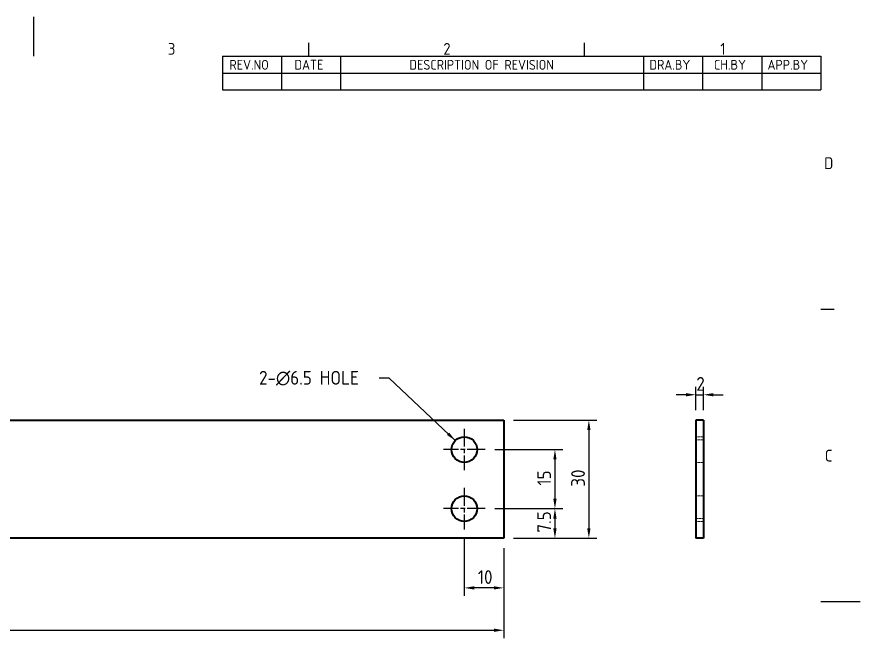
# Model space of a CAD drawing. Header units: millimetres. Extents: x 0 to 420, y 0 to 297.
# Drawn here: x 205.8 to 420, y 139.3 to 297 of the extents above; entities that cross this region are included whole.
import ezdxf

# ---------------------------------------------------------------- set-up
doc = ezdxf.new("R2010")
doc.units = ezdxf.units.MM
doc.linetypes.add('CHAIN', pattern=[0.35429999999999995, 0.2362, -0.0295, 0.0591, -0.0295])
doc.linetypes.add('DASHED', pattern=[0.2067, 0.1654, -0.0413])
doc.layers.get('0').update_dxf_attribs({"color": 3, "lineweight": 25})
for name, color, linetype, lineweight in [('가려진 것(ISO)', 2, 'DASHED', 18), ('가시적인 것(ISO)', 3, 'Continuous', 40), ('경계(ISO)', 7, 'Continuous', 25), ('기호(ISO)', 5, 'Continuous', 25), ('중심 표식(ISO)', 1, 'Continuous', 25), ('치수(ISO)', 2, 'Continuous', 25)]:
    doc.layers.add(name, color=color, linetype=linetype, lineweight=lineweight)
doc.styles.add('ISO ProportionalPSTEK', font='isocp.shx')
doc.styles.add('문자 텍스트_PSTEK_POSCO', font='isocp.shx')
doc.styles.add('치수 텍스트_PSTEK_POSCO', font='isocp.shx')
doc.dimstyles.new('치수_PSTEK_POSCO', dxfattribs={"dimtxt": 3.5, "dimasz": 2.5, "dimexe": 2, "dimexo": 2.5, "dimgap": 1, "dimtad": 1, "dimrnd": 1e-08, "dimdsep": 46, "dimtxsty": '치수 텍스트_PSTEK_POSCO', "dimcen": 0.09, "dimdle": 10, "dimclrd": 7, "dimclre": 7, "dimclrt": 2, "dimadec": 1, "dimazin": 2, "dimtfac": 1, "dimtmove": 0, "dimatfit": 3, "dimfxl": 0, "dimtolj": 1, "dimlwd": -1, "dimlwe": -1, "dimarcsym": 0})
doc.dimstyles.new('치수_PSTEK_POSCO$7', dxfattribs={"dimtxt": 3.5, "dimasz": 2.5, "dimexe": 2, "dimexo": 2.5, "dimgap": 1, "dimtad": 1, "dimrnd": 1e-08, "dimdsep": 46, "dimtxsty": '치수 텍스트_PSTEK_POSCO', "dimcen": 0.09, "dimdle": 10, "dimclrd": 7, "dimclre": 7, "dimclrt": 2, "dimadec": 1, "dimazin": 2, "dimtfac": 1, "dimtmove": 0, "dimatfit": 3, "dimfxl": 0, "dimtolj": 1, "dimlwd": -1, "dimlwe": -1, "dimarcsym": 0})

# ---------------------------------------------------------------- blocks, each defined once
blk = doc.blocks.new('경계 Default Border')
at = {"layer": '경계(ISO)'}
for p, q in [((280, 287.0000076293945), (280, 290.4000091552734)), ((350, 287.0000076293945), (350, 290.4000091552734)), ((410, 222.7499961853027), (413.4000015258789, 222.7499961853027))]:
    blk.add_line(p, q, dxfattribs=at)
at = {"layer": '경계(ISO)', "flags": 128}
for points in [[(210, 297.0000076293945), (210, 287.0000076293945)], [(420, 148.5000038146973), (410, 148.5000038146973)]]:
    blk.add_lwpolyline(points, dxfattribs=at)
at = {"layer": '경계(ISO)', "color": 2, "char_height": 3.00000011920929, "attachment_point": 7, "style": '문자 텍스트_PSTEK_POSCO'}
for s, insert in [('3', (244.1685395229535, 287.3713945155963)), ('2', (314.127739416884, 287.3713945155963)), ('1', (384.4860661041481, 287.4)), ('D', (410.878270202895, 258.3463944559917)), ('C', (411.0445395201643, 184.0963944559917))]:
    blk.add_mtext(s, dxfattribs=dict(at, insert=insert))
blk = doc.blocks.new('리비전 내역')
at = {"layer": '기호(ISO)'}
for p, q in [((258, 287.0000076293945), (410, 287.0000076293945)), ((258, 287.0000076293945), (258, 282.7200076293945)), ((273, 287.0000076293945), (273, 282.7200076293945)), ((288, 287.0000076293945), (288, 282.7200076293945)), ((365, 287.0000076293945), (365, 282.7200076293945)), ((380, 287.0000076293945), (380, 282.7200076293945)), ((395, 287.0000076293945), (395, 282.7200076293945)), ((410, 287.0000076293945), (410, 282.7200076293945)), ((258, 282.7200076293945), (410, 282.7200076293945)), ((258, 282.7200076293945), (258, 278.4400076293945)), ((273, 282.7200076293945), (273, 278.4400076293945)), ((288, 282.7200076293945), (288, 278.4400076293945)), ((365, 282.7200076293945), (365, 278.4400076293945)), ((380, 282.7200076293945), (380, 278.4400076293945)), ((395, 282.7200076293945), (395, 278.4400076293945)), ((410, 282.7200076293945), (410, 278.4400076293945)), ((258, 278.4400076293945), (410, 278.4400076293945))]:
    blk.add_line(p, q, dxfattribs=at)
at = {"layer": '기호(ISO)', "color": 2, "char_height": 2.5, "attachment_point": 7, "style": 'ISO ProportionalPSTEK'}
for s, insert in [('REV.NO', (259.7871163682308, 283.5831900503393)), ('DATE', (276.3142317728366, 283.5831900503393)), ('DESCRIPTION OF REVISION', (305.5070204333629, 283.5831900503393)), ('DRA.BY', (366.4757339553204, 283.5831900503393)), ('CH.BY', (382.8642915086117, 283.5831900503393)), ('APP.BY', (396.4777339604404, 283.5831900503393))]:
    blk.add_mtext(s, dxfattribs=dict(at, insert=insert))
blk = doc.blocks.new('*D23')
at = {"layer": 'Defpoints', "color": 0}
for p in [(24.46194705106054, 169.6287655583256), (329.4619470510605, 164.6287655583257), (329.4619470510605, 141.2561650653675)]:
    blk.add_point(p, dxfattribs=at)
at = {"layer": '치수(ISO)', "color": 7}
for p, q in [((24.46194705106054, 167.1287655583256), (24.46194705106053, 139.2561650653675)), ((329.4619470510605, 162.1287655583257), (329.4619470510605, 139.2561650653675)), ((26.96194705106054, 141.2561650653675), (326.9619470510605, 141.2561650653675))]:
    blk.add_line(p, q, dxfattribs=at)
for points in [[(26.96194705106054, 141.6728317320342), (26.96194705106054, 140.8394983987009), (24.46194705106054, 141.2561650653675)], [(326.9619470510605, 141.6728317320342), (326.9619470510605, 140.8394983987009), (329.4619470510605, 141.2561650653675)]]:
    blk.add_solid(points, dxfattribs=at)
at = {"layer": '치수(ISO)', "color": 2, "insert": (173.7394596776452, 144.0061650653675), "char_height": 3.5, "attachment_point": 4, "style": '치수 텍스트_PSTEK_POSCO'}
blk.add_mtext('\\A1;305', dxfattribs=at)
blk = doc.blocks.new('*D24')
at = {"layer": 'Defpoints', "color": 0}
for p in [(324.7119470510605, 187.1287655583257), (324.7119470510605, 172.1287655583257), (342.4774273360925, 172.1287655583257)]:
    blk.add_point(p, dxfattribs=at)
at = {"layer": '치수(ISO)', "color": 7}
for p, q in [((327.2119470510605, 187.1287655583257), (344.4774273360925, 187.1287655583257)), ((342.4774273360925, 184.6287655583257), (342.4774273360925, 174.6287655583257)), ((327.2119470510605, 172.1287655583257), (344.4774273360925, 172.1287655583257))]:
    blk.add_line(p, q, dxfattribs=at)
for points in [[(342.0607606694259, 184.6287655583257), (342.8940940027592, 184.6287655583257), (342.4774273360925, 187.1287655583257)], [(342.0607606694259, 174.6287655583257), (342.8940940027592, 174.6287655583257), (342.4774273360925, 172.1287655583257)]]:
    blk.add_solid(points, dxfattribs=at)
at = {"layer": '치수(ISO)', "color": 2, "insert": (339.7274273360925, 177.9812781849104), "char_height": 3.5, "attachment_point": 4, "rotation": 90, "style": '치수 텍스트_PSTEK_POSCO'}
blk.add_mtext('\\A1;15', dxfattribs=at)
blk = doc.blocks.new('*D25')
at = {"layer": 'Defpoints', "color": 0}
for p in [(324.7119470510605, 172.1287655583257), (329.4619470510605, 164.6287655583257), (342.4774273360925, 164.6287655583257)]:
    blk.add_point(p, dxfattribs=at)
at = {"layer": '치수(ISO)', "color": 7}
for p, q in [((327.2119470510605, 172.1287655583257), (344.4774273360925, 172.1287655583257)), ((342.4774273360925, 169.6287655583257), (342.4774273360925, 167.1287655583257)), ((331.9619470510605, 164.6287655583257), (344.4774273360925, 164.6287655583257))]:
    blk.add_line(p, q, dxfattribs=at)
for points in [[(342.0607606694259, 169.6287655583257), (342.8940940027592, 169.6287655583257), (342.4774273360925, 172.1287655583257)], [(342.0607606694259, 167.1287655583257), (342.8940940027592, 167.1287655583257), (342.4774273360925, 164.6287655583257)]]:
    blk.add_solid(points, dxfattribs=at)
at = {"layer": '치수(ISO)', "color": 2, "insert": (339.7274273360925, 166.0431186316483), "char_height": 3.5, "attachment_point": 4, "rotation": 90, "style": '치수 텍스트_PSTEK_POSCO'}
blk.add_mtext('\\A1;7.5', dxfattribs=at)
blk = doc.blocks.new('*D26')
at = {"layer": 'Defpoints', "color": 0}
for p in [(319.4619470510605, 166.8787655583257), (329.4619470510605, 164.6287655583257), (319.4619470510605, 152.0127643101705)]:
    blk.add_point(p, dxfattribs=at)
at = {"layer": '치수(ISO)', "color": 7}
for p, q in [((319.4619470510605, 164.3787655583257), (319.4619470510605, 150.0127643101705)), ((329.4619470510605, 162.1287655583257), (329.4619470510605, 150.0127643101705)), ((326.9619470510605, 152.0127643101705), (321.9619470510605, 152.0127643101705))]:
    blk.add_line(p, q, dxfattribs=at)
for points in [[(321.9619470510605, 152.4294309768372), (321.9619470510605, 151.5960976435038), (319.4619470510605, 152.0127643101705)], [(326.9619470510605, 152.4294309768372), (326.9619470510605, 151.5960976435038), (329.4619470510605, 152.0127643101705)]]:
    blk.add_solid(points, dxfattribs=at)
at = {"layer": '치수(ISO)', "color": 2, "insert": (322.8855690983046, 154.7627643101705), "char_height": 3.5, "attachment_point": 4, "style": '치수 텍스트_PSTEK_POSCO'}
blk.add_mtext('\\A1;10', dxfattribs=at)
blk = doc.blocks.new('*D27')
at = {"layer": 'Defpoints', "color": 0}
for p in [(329.4619470510605, 194.6287655583257), (329.4619470510605, 164.6287655583257), (351.0924227327671, 164.6287655583257)]:
    blk.add_point(p, dxfattribs=at)
at = {"layer": '치수(ISO)', "color": 7}
for p, q in [((331.9619470510605, 194.6287655583257), (353.0924227327671, 194.6287655583257)), ((351.0924227327671, 192.1287655583257), (351.0924227327671, 167.1287655583257)), ((331.9619470510605, 164.6287655583257), (353.0924227327671, 164.6287655583257))]:
    blk.add_line(p, q, dxfattribs=at)
for points in [[(350.6757560661005, 192.1287655583257), (351.5090893994338, 192.1287655583257), (351.0924227327671, 194.6287655583257)], [(350.6757560661005, 167.1287655583257), (351.5090893994338, 167.1287655583257), (351.0924227327671, 164.6287655583257)]]:
    blk.add_solid(points, dxfattribs=at)
at = {"layer": '치수(ISO)', "color": 2, "insert": (348.3424227327671, 177.7023876055698), "char_height": 3.5, "attachment_point": 4, "rotation": 90, "style": '치수 텍스트_PSTEK_POSCO'}
blk.add_mtext('\\A1;30', dxfattribs=at)
blk = doc.blocks.new('*D28')
at = {"layer": 'Defpoints', "color": 0}
for p in [(380.2373707890218, 201.0530516181614), (378.2373707890219, 194.6287655583257), (380.2373707890218, 194.6287655583257)]:
    blk.add_point(p, dxfattribs=at)
at = {"layer": '치수(ISO)', "color": 7}
for p, q in [((378.2373707890219, 197.1287655583257), (378.2373707890219, 203.0530516181614)), ((380.2373707890218, 197.1287655583257), (380.2373707890218, 203.0530516181614)), ((375.7373707890219, 201.0530516181614), (373.2373707890219, 201.0530516181614)), ((378.2373707890219, 201.0530516181614), (380.2373707890218, 201.0530516181614)), ((382.7373707890218, 201.0530516181614), (385.2373707890218, 201.0530516181614))]:
    blk.add_line(p, q, dxfattribs=at)
for points in [[(375.7373707890219, 201.4697182848281), (375.7373707890219, 200.6363849514948), (378.2373707890219, 201.0530516181614)], [(382.7373707890218, 201.4697182848281), (382.7373707890218, 200.6363849514948), (380.2373707890218, 201.0530516181614)]]:
    blk.add_solid(points, dxfattribs=at)
at = {"layer": '치수(ISO)', "color": 2, "insert": (378.3878284661872, 203.8033961063504), "char_height": 3.5, "attachment_point": 4, "style": '치수 텍스트_PSTEK_POSCO'}
blk.add_mtext('\\A1;2', dxfattribs=at)

msp = doc.modelspace()

# ---------------------------------------------------------------- linework, layer by layer
at = {"layer": '가려진 것(ISO)', "ltscale": 3.809293270111084}
for p, q in [((380.2373707890189, 190.3787655583257), (378.2373707890189, 190.3787655583257)), ((380.2373707889314, 189.6287655583256), (378.2373707889315, 189.6287655583256)), ((380.2373707890189, 183.8787655583257), (378.2373707890189, 183.8787655583257)), ((380.2373707890189, 175.3787655583257), (378.2373707890189, 175.3787655583257)), ((378.2373707889315, 169.6287655583256), (380.2373707889314, 169.6287655583256)), ((380.2373707890189, 168.8787655583257), (378.2373707890189, 168.8787655583257))]:
    msp.add_line(p, q, dxfattribs=at)
at = {"layer": '가시적인 것(ISO)'}
for p, q in [((29.46194705106052, 194.6287655583256), (329.4619470510605, 194.6287655583257)), ((329.4619470510605, 194.6287655583257), (329.4619470510605, 164.6287655583257)), ((380.237370789022, 194.6287655583257), (378.2373707890219, 194.6287655583257)), ((378.2373707890219, 194.6287655583257), (378.2373707890219, 164.6287655583257)), ((380.237370789022, 194.6287655583257), (380.237370789022, 164.6287655583257)), ((329.4619470510605, 164.6287655583257), (29.46194705106056, 164.6287655583256)), ((380.237370789022, 164.6287655583257), (378.2373707890219, 164.6287655583257))]:
    msp.add_line(p, q, dxfattribs=at)
for centre in [(319.4619470510606, 187.1287655583257), (319.4619470510606, 172.1287655583257)]:
    msp.add_circle(centre, 3.25, dxfattribs=at)
at = {"layer": '중심 표식(ISO)', "linetype": 'CHAIN', "ltscale": 19.05165100097656}
for p, q in [((319.4619470510605, 192.3787655583257), (319.4619470510605, 181.8787655583257)), ((324.7119470510605, 187.1287655583257), (314.2119470510605, 187.1287655583257)), ((319.4619470510605, 177.3787655583257), (319.4619470510605, 166.8787655583257)), ((324.7119470510605, 172.1287655583257), (314.2119470510605, 172.1287655583257))]:
    msp.add_line(p, q, dxfattribs=at)

# ---------------------------------------------------------------- block references
msp.add_blockref('경계 Default Border', (0, 0))
at = {"layer": '기호(ISO)'}
msp.add_blockref('리비전 내역', (0, 0), dxfattribs=at)

# ---------------------------------------------------------------- texts
at = {"layer": '기호(ISO)', "color": 2, "insert": (267.324675883171, 205.2457387821603), "char_height": 3.499999940395355, "width": 29.50284291505813, "attachment_point": 4, "line_spacing_factor": 0.612500011920929, "style": '치수 텍스트_PSTEK_POSCO'}
msp.add_mtext('{2-\\fAIGDT|b0|i0;\\H3.5000;n\\fisocp|b0|i0;\\H3.5000;6.5 HOLE}', dxfattribs=at)

# ---------------------------------------------------------------- dimensions: what is measured, and where the dimension line sits
at = {"layer": '치수(ISO)', "color": 7}
for base, p1, p2, angle, override, picture, middle in [((380.2373707890218, 201.0530516181614), (378.2373707890219, 194.6287655583257), (380.2373707890218, 194.6287655583257), 180, {"dimdec": 2, "dimtp": 0, "dimtm": -0, "dimtdec": 2, "dimtofl": 1, "dimatfit": 1}, '*D28', (379.2373707890218, 201.0530516181614)), ((351.0924227327671, 164.6287655583257), (329.4619470510605, 194.6287655583257), (329.4619470510605, 164.6287655583257), 90, {"dimdec": 2, "dimtp": 0, "dimtm": -0, "dimtdec": 2, "dimtofl": 0, "dimatfit": 1}, '*D27', (351.0924227327671, 179.6287655583257)), ((342.4774273360925, 172.1287655583257), (324.7119470510605, 187.1287655583257), (324.7119470510605, 172.1287655583257), 90, {"dimdec": 2, "dimtp": 0, "dimtm": -0, "dimtdec": 2, "dimtofl": 0, "dimatfit": 1}, '*D24', (342.4774273360925, 179.6287655583257)), ((342.4774273360925, 164.6287655583257), (324.7119470510605, 172.1287655583257), (329.4619470510605, 164.6287655583257), 90, {"dimdec": 2, "dimtp": 0, "dimtm": -0, "dimtdec": 2, "dimtofl": 0, "dimatfit": 1}, '*D25', (342.4774273360925, 168.5656060050636)), ((319.4619470510605, 152.0127643101705), (329.4619470510605, 164.6287655583257), (319.4619470510605, 166.8787655583257), 180, {"dimdec": 2, "dimtp": 0, "dimtm": -0, "dimtdec": 2, "dimtofl": 0, "dimatfit": 1}, '*D26', (324.4619470510605, 152.0127643101705))]:
    dim = msp.add_linear_dim(base=base, p1=p1, p2=p2, angle=angle, dimstyle='치수_PSTEK_POSCO', override=override, dxfattribs=at)
    dim.commit()
    dim.dimension.update_dxf_attribs({"geometry": picture, "text_midpoint": middle, "dimtype": 160})
dim = msp.add_linear_dim(base=(329.4619470510605, 141.2561650653675), p1=(24.46194705106054, 169.6287655583256), p2=(329.4619470510605, 164.6287655583257), dimstyle='치수_PSTEK_POSCO', override={"dimdec": 2, "dimtp": 0, "dimtm": -0, "dimtdec": 2, "dimtofl": 0, "dimatfit": 1}, dxfattribs=at)
dim.commit()
dim.dimension.update_dxf_attribs({"geometry": '*D23', "text_midpoint": (176.9619470510605, 141.2561650653675), "dimtype": 160})

# ---------------------------------------------------------------- leaders
at = {"layer": '기호(ISO)', "color": 7, "annotation_type": 0, "has_hookline": 1, "hookline_direction": 1, "text_width": 27.74640506469208}
msp.add_leader([(317.1638500122039, 189.4268625971816), (300.3275187982292, 205.2457387821603), (297.8275187982292, 205.2457387821603)], dimstyle='치수_PSTEK_POSCO$7', override={"dimtad": 0}, dxfattribs=at)

doc.saveas('drawing.dxf')
